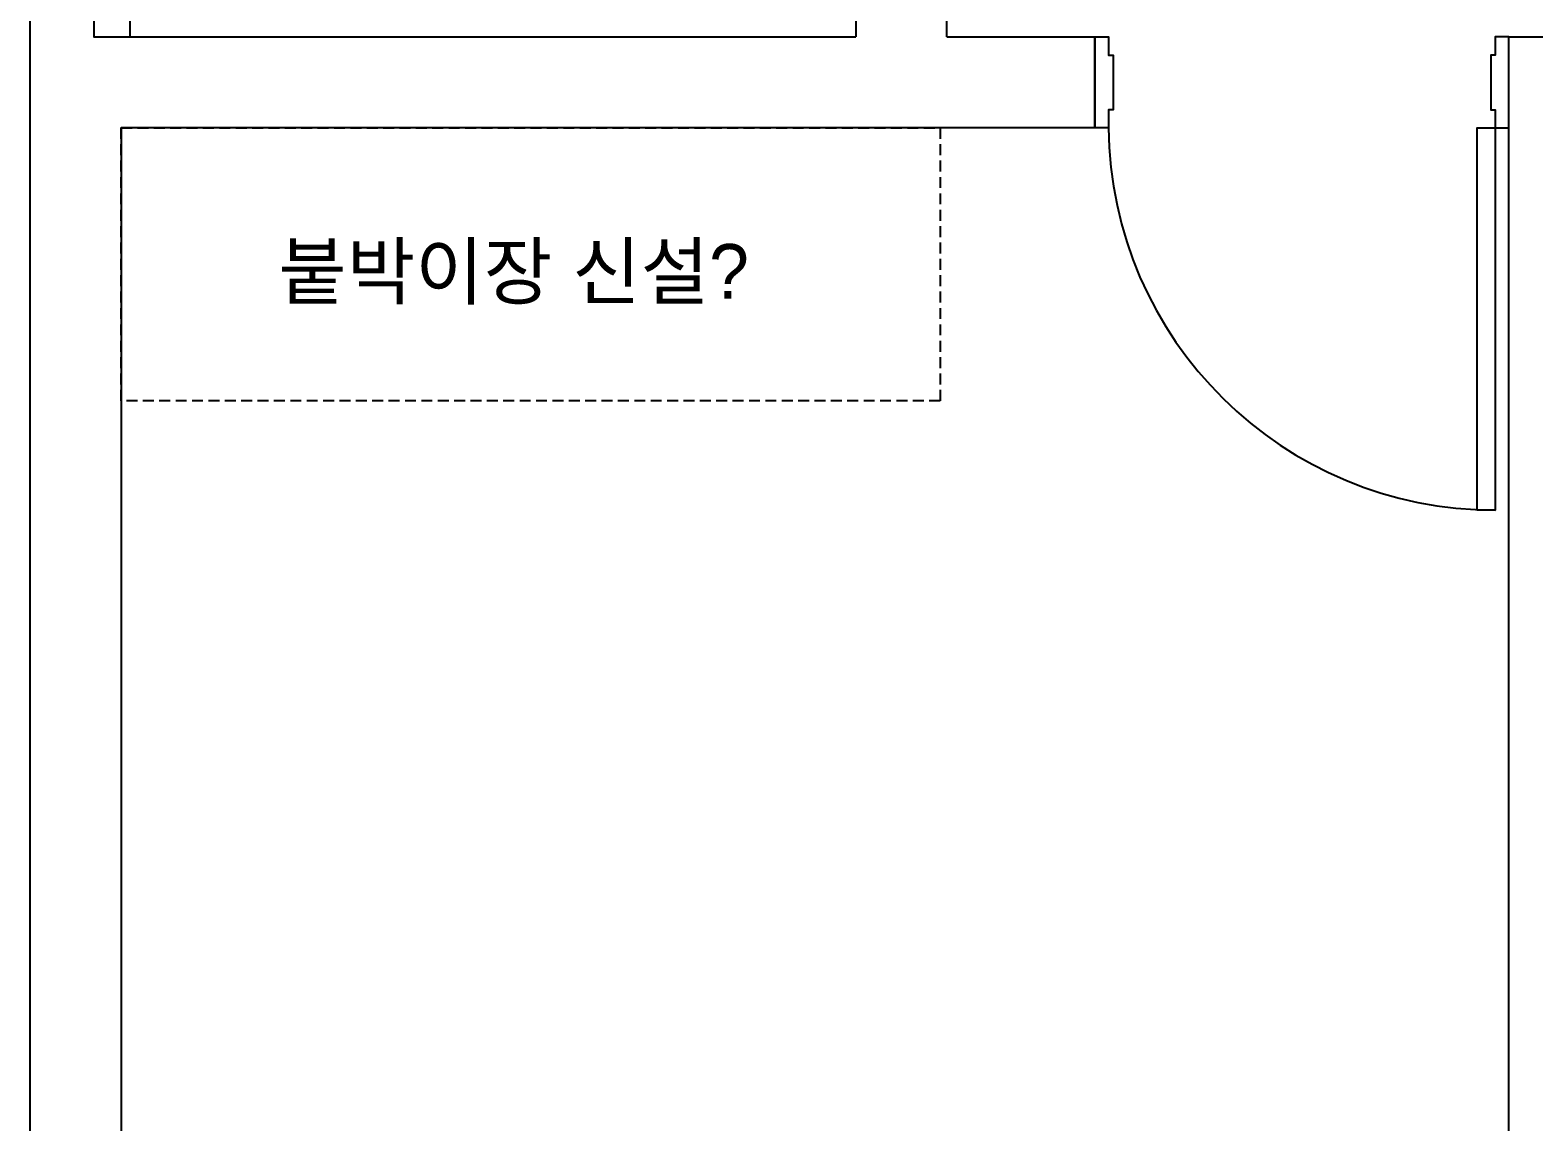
# Model space of a CAD drawing. Header units: millimetres. Extents: x 118028 to 193504, y 42792 to 96100.
# Drawn here: x 146991 to 150296, y 83327 to 85727 of the extents above; entities that cross this region are included whole.
import ezdxf

# ---------------------------------------------------------------- set-up
doc = ezdxf.new("R2010")
doc.units = ezdxf.units.MM
doc.header["$LTSCALE"] = 30
doc.linetypes.add('DH-HID2', pattern=[1.2, 0.8, -0.4])
for name, color, linetype in [('0-ELC TEXT', 7, 'Continuous'), ('2CONTINUOUS', 2, 'Continuous'), ('CO-DO-FR', 7, 'Continuous'), ('CO-DOOR', 8, 'Continuous'), ('FU-FURM', 251, 'DH-HID2')]:
    doc.layers.add(name, color=color, linetype=linetype)
doc.styles.add('코레일둥고', font='Korail_Round_Gothic_Medium.ttf')

# ---------------------------------------------------------------- blocks, each defined once
blk = doc.blocks.new('vusaudeh')
at = {"layer": '2CONTINUOUS'}
for points in [[(147688.9, 81147.8), (147688.9, 80947.8), (146991.4, 80947.8), (146991.4, 88304.8), (148806.4, 88304.8), (148806.4, 89216.8), (149461.4, 89216.8), (149461.4, 89016.8), (149006.4, 89016.8), (149006.4, 87391.8), (149436.4, 87391.8), (149436.4, 87291.8), (149006.4, 87291.8), (149006.4, 86556.8), (148806.4, 86556.8), (148806.4, 88166.8), (147131.4, 88166.8), (147131.4, 85711.8), (148806.4, 85711.8)], [(149006.4, 85711.8), (149006.4, 85756.8), (148806.4, 85756.8), (148806.4, 85711.8)], [(149006.4, 85711.8), (149331.4, 85711.8), (149331.4, 85511.8), (147191.4, 85511.8), (147191.4, 81147.8), (147688.9, 81147.8)], [(150896.4, 80947.8), (149788.9, 80947.8), (149788.9, 81147.8), (150241.4, 81147.8), (150241.4, 85711.8), (150426.4, 85711.8), (150426.4, 81147.8), (150896.4, 81147.8), (150896.4, 80947.8)]]:
    blk.add_lwpolyline(points, dxfattribs=at)
blk.add_lwpolyline([(147131.4, 85711.8), (147211.4, 85711.8), (147211.4, 87346.8), (147131.4, 87346.8)], close=True, dxfattribs=at)
at = {"layer": 'CO-DO-FR'}
for points in [[(149331.4, 85511.8), (149331.4, 85711.8), (149361.4, 85711.8), (149361.4, 85671.8), (149371.4, 85671.8), (149371.4, 85551.8), (149361.4, 85551.8), (149361.4, 85511.8), (149331.4, 85511.8)], [(150241.4, 85511.8), (150241.4, 85711.8), (150211.4, 85711.8), (150211.4, 85671.8), (150201.4, 85671.8), (150201.4, 85551.8), (150211.4, 85551.8), (150211.4, 85511.8), (150241.4, 85511.8)]]:
    blk.add_lwpolyline(points, close=True, dxfattribs=at)
at = {"layer": 'CO-DOOR'}
blk.add_lwpolyline([(150171.4, 84671.8), (150171.4, 85511.8), (150211.4, 85511.8), (150211.4, 84671.8)], close=True, dxfattribs=at)
blk.add_arc((150209.9, 85520.4), 848.6, 180.5797, 270.0984, dxfattribs=at)

msp = doc.modelspace()

# ---------------------------------------------------------------- linework, layer by layer
at = {"layer": 'FU-FURM'}
msp.add_lwpolyline([(147191.4, 85511.8), (148991.4, 85511.8), (148991.4, 84911.8), (147191.4, 84911.8), (147191.4, 85511.8)], dxfattribs=at)

# ---------------------------------------------------------------- block references
msp.add_blockref('vusaudeh', (0, 0))

# ---------------------------------------------------------------- texts
at = {"layer": '0-ELC TEXT', "style": '코레일둥고'}
msp.add_text('붙박이장 신설?', height=120, dxfattribs=at).set_placement((147536.7, 85136.4))

doc.saveas('drawing.dxf')
